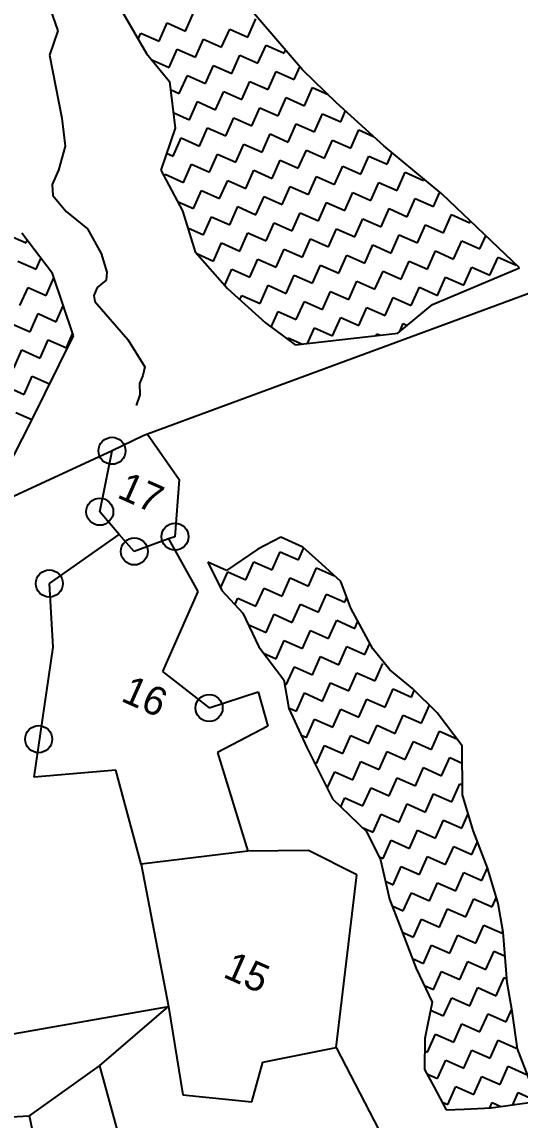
# Model space of a CAD drawing. Header units: metres. Extents: x 279553 to 281500, y 2029848 to 2031565.
# Drawn here: x 280711.2 to 280869.7, y 2030928 to 2031277.1 of the extents above; entities that cross this region are included whole.
import ezdxf
from ezdxf.enums import TextEntityAlignment as Align

# ---------------------------------------------------------------- set-up
doc = ezdxf.new("R2010")
doc.units = ezdxf.units.M
doc.header["$MEASUREMENT"] = 0
for name, color, linetype in [('LINE_WATER', 4, 'Continuous'), ('POLY_HATCH', 12, 'Continuous'), ('POLY_PARCEL', 6, 'Continuous'), ('TEXT_PARCEL', 7, 'Continuous')]:
    doc.layers.add(name, color=color, linetype=linetype)
doc.styles.add('TEXT_MAP', font='', dxfattribs={"height": 2.5})
doc.styles.get('TEXT_MAP').set_extended_font_data('Kruti Dev 050')

msp = doc.modelspace()

# ---------------------------------------------------------------- linework, layer by layer
for centre in [(280739.89, 2031140.73), (280735.98, 2031121.35), (280759.89, 2031113.43), (280746.96, 2031108.74), (280719.95, 2031098.54), (280770.75, 2031058.97), (280716.54, 2031049.06)]:
    msp.add_circle(centre, 4.3)
at = {"layer": 'LINE_WATER'}
for p, q in [((280720.2, 2031281.25), (280722.6, 2031274.24)), ((280722.6, 2031274.24), (280721.38, 2031270.54)), ((280721.38, 2031270.54), (280720.01, 2031266.48)), ((280720.01, 2031266.48), (280723.87, 2031246.52)), ((280723.87, 2031246.52), (280724.98, 2031237.54)), ((280724.98, 2031237.54), (280722.89, 2031229.98)), ((280722.89, 2031229.98), (280720.85, 2031225.37)), ((280720.85, 2031225.37), (280721.01, 2031221.91)), ((280721.01, 2031221.91), (280725.25, 2031216.79)), ((280725.25, 2031216.79), (280732.11, 2031211.34)), ((280732.11, 2031211.34), (280736.39, 2031203.46)), ((280736.39, 2031203.46), (280738.25, 2031197.55)), ((280738.25, 2031197.55), (280738, 2031194.96)), ((280738, 2031194.96), (280735.17, 2031192.63)), ((280735.17, 2031192.63), (280734.06, 2031190.13)), ((280734.06, 2031190.13), (280734.39, 2031188.19)), ((280734.39, 2031188.19), (280744.87, 2031176.06)), ((280744.87, 2031176.06), (280750.29, 2031167.37)), ((280750.29, 2031167.37), (280749.68, 2031164.65)), ((280749.68, 2031164.65), (280748.57, 2031162.15)), ((280748.57, 2031162.15), (280748.73, 2031158.48)), ((280748.73, 2031158.48), (280747.54, 2031155.12))]:
    msp.add_line(p, q, dxfattribs=at)
at = {"layer": 'POLY_HATCH'}
for p, q in [((280742.07, 2031282.15), (280750.81, 2031267.03)), ((280800.48, 2031261.82), (280782.88, 2031282.28)), ((280750.81, 2031267.03), (280758.12, 2031258.17)), ((280811.31, 2031251.39), (280800.48, 2031261.82)), ((280758.12, 2031258.17), (280759.95, 2031243.32)), ((280826.3, 2031237.71), (280811.31, 2031251.39)), ((280759.95, 2031243.32), (280755.39, 2031229.89)), ((280844.82, 2031222.46), (280826.3, 2031237.71)), ((280755.39, 2031229.89), (280762.3, 2031216.99)), ((280869.47, 2031198.87), (280844.82, 2031222.46)), ((280762.3, 2031216.99), (280766.35, 2031203.96)), ((280720.92, 2031197.1), (280711.14, 2031209.87)), ((280766.35, 2031203.96), (280776.65, 2031192.36)), ((280727.58, 2031177.29), (280720.92, 2031197.1)), ((280841.83, 2031187.27), (280869.47, 2031198.87)), ((280776.65, 2031192.36), (280788.65, 2031181.41)), ((280830.75, 2031178.15), (280841.83, 2031187.27)), ((280788.65, 2031181.41), (280798.17, 2031174.38)), ((280713.9, 2031149.66), (280727.58, 2031177.29)), ((280798.17, 2031174.38), (280830.75, 2031178.15)), ((280703.35, 2031129.07), (280713.9, 2031149.66)), ((280793.57, 2031113.24), (280786.27, 2031109.46)), ((280800.61, 2031110.11), (280793.57, 2031113.24)), ((280786.27, 2031109.46), (280776.24, 2031102.69)), ((280806.61, 2031104.64), (280800.61, 2031110.11)), ((280770.37, 2031105.29), (280774.81, 2031096.3)), ((280776.24, 2031102.69), (280770.37, 2031105.29)), ((280812.61, 2031099.16), (280806.61, 2031104.64)), ((280815.87, 2031090.69), (280812.61, 2031099.16)), ((280774.81, 2031096.3), (280781.46, 2031089.13)), ((280781.46, 2031089.13), (280786.55, 2031078.45)), ((280822.79, 2031077.79), (280815.87, 2031090.69)), ((280786.55, 2031078.45), (280794.5, 2031067.89)), ((280828.26, 2031071.14), (280822.79, 2031077.79)), ((280835.44, 2031065.15), (280828.26, 2031071.14)), ((280794.5, 2031067.89), (280796.07, 2031058.77)), ((280843.26, 2031057.46), (280835.44, 2031065.15)), ((280796.07, 2031058.77), (280801.81, 2031046.39)), ((280851.22, 2031046.9), (280843.26, 2031057.46)), ((280801.81, 2031046.39), (280810.03, 2031030.1)), ((280851.35, 2031031.4), (280851.22, 2031046.9)), ((280810.03, 2031030.1), (280820.85, 2031019.67)), ((280854.75, 2031020.06), (280851.35, 2031031.4)), ((280820.85, 2031019.67), (280825.29, 2031010.68)), ((280859.31, 2031008.2), (280854.75, 2031020.06)), ((280825.29, 2031010.68), (280828.16, 2030998.17)), ((280862.7, 2030996.86), (280859.31, 2031008.2)), ((280828.16, 2030998.17), (280831.42, 2030989.7)), ((280864.27, 2030987.74), (280862.7, 2030996.86)), ((280831.42, 2030989.7), (280836.64, 2030976.15)), ((280865.58, 2030971.71), (280864.27, 2030987.74)), ((280836.64, 2030976.15), (280841.73, 2030965.46)), ((280867.15, 2030962.59), (280865.58, 2030971.71)), ((280841.73, 2030965.46), (280839.38, 2030953.86)), ((280868.85, 2030950.6), (280867.15, 2030962.59)), ((280839.38, 2030953.86), (280839.26, 2030944.09)), ((280872.76, 2030940.44), (280868.85, 2030950.6)), ((280839.26, 2030944.09), (280842.39, 2030938.48)), ((280842.39, 2030938.48), (280846.17, 2030931.19)), ((280846.17, 2030931.19), (280851.91, 2030931.45)), ((280851.91, 2030931.45), (280860.51, 2030931.84)), ((280860.51, 2030931.84), (280872.5, 2030933.53))]:
    msp.add_line(p, q, dxfattribs=at)
at = {"layer": 'POLY_HATCH', "linetype": 'Continuous'}
for p, q in [((280763.2, 2031274.17), (280765.76, 2031279.94)), ((280783.09, 2031272.25), (280785.65, 2031278.02)), ((280748.2, 2031271.55), (280749.08, 2031273.53)), ((280749.08, 2031273.53), (280754.86, 2031270.96)), ((280754.86, 2031270.96), (280757.42, 2031276.73)), ((280757.42, 2031276.73), (280763.2, 2031274.17)), ((280774.75, 2031269.04), (280777.31, 2031274.81)), ((280777.31, 2031274.81), (280783.09, 2031272.25)), ((280766.41, 2031265.83), (280768.97, 2031271.6)), ((280768.97, 2031271.6), (280774.75, 2031269.04)), ((280758.07, 2031262.62), (280760.63, 2031268.39)), ((280760.63, 2031268.39), (280766.41, 2031265.83)), ((280777.96, 2031260.7), (280780.52, 2031266.47)), ((280780.52, 2031266.47), (280786.3, 2031263.91)), ((280786.3, 2031263.91), (280788.86, 2031269.68)), ((280788.86, 2031269.68), (280794.64, 2031267.12)), ((280794.64, 2031267.12), (280795.07, 2031268.1)), ((280752.36, 2031265.16), (280758.07, 2031262.62)), ((280769.62, 2031257.49), (280772.18, 2031263.26)), ((280772.18, 2031263.26), (280777.96, 2031260.7)), ((280761.28, 2031254.28), (280763.84, 2031260.05)), ((280763.84, 2031260.05), (280769.62, 2031257.49)), ((280789.5, 2031255.57), (280792.07, 2031261.34)), ((280792.07, 2031261.34), (280797.84, 2031258.78)), ((280797.84, 2031258.78), (280799.63, 2031262.8)), ((280781.16, 2031252.36), (280783.73, 2031258.13)), ((280783.73, 2031258.13), (280789.5, 2031255.57)), ((280801.05, 2031250.44), (280803.62, 2031256.21)), ((280803.62, 2031256.21), (280808.6, 2031254)), ((280758.44, 2031255.54), (280761.28, 2031254.28)), ((280772.82, 2031249.15), (280775.39, 2031254.92)), ((280775.39, 2031254.92), (280781.16, 2031252.36)), ((280792.71, 2031247.23), (280795.28, 2031253)), ((280795.28, 2031253), (280801.05, 2031250.44)), ((280764.48, 2031245.94), (280767.05, 2031251.72)), ((280767.05, 2031251.72), (280772.82, 2031249.15)), ((280784.37, 2031244.02), (280786.94, 2031249.79)), ((280786.94, 2031249.79), (280792.71, 2031247.23)), ((280759.34, 2031248.23), (280764.48, 2031245.94)), ((280776.03, 2031240.81), (280778.6, 2031246.58)), ((280778.6, 2031246.58), (280784.37, 2031244.02)), ((280804.26, 2031242.1), (280806.83, 2031247.87)), ((280806.83, 2031247.87), (280812.6, 2031245.3)), ((280812.6, 2031245.3), (280814.15, 2031248.79)), ((280767.69, 2031237.6), (280770.26, 2031243.38)), ((280770.26, 2031243.38), (280776.03, 2031240.81)), ((280795.92, 2031238.89), (280798.49, 2031244.66)), ((280798.49, 2031244.66), (280804.26, 2031242.1)), ((280815.81, 2031236.96), (280818.38, 2031242.74)), ((280818.38, 2031242.74), (280823.08, 2031240.65)), ((280759.35, 2031234.39), (280761.92, 2031240.17)), ((280761.92, 2031240.17), (280767.69, 2031237.6)), ((280787.58, 2031235.68), (280790.15, 2031241.45)), ((280790.15, 2031241.45), (280795.92, 2031238.89)), ((280807.47, 2031233.76), (280810.04, 2031239.53)), ((280810.04, 2031239.53), (280815.81, 2031236.96)), ((280757.23, 2031235.33), (280759.35, 2031234.39)), ((280770.9, 2031229.26), (280773.47, 2031235.04)), ((280773.47, 2031235.04), (280779.24, 2031232.47)), ((280779.24, 2031232.47), (280781.81, 2031238.24)), ((280781.81, 2031238.24), (280787.58, 2031235.68)), ((280799.13, 2031230.55), (280801.7, 2031236.32)), ((280801.7, 2031236.32), (280807.47, 2031233.76)), ((280827.36, 2031231.83), (280828.99, 2031235.5)), ((280762.56, 2031226.05), (280765.13, 2031231.83)), ((280765.13, 2031231.83), (280770.9, 2031229.26)), ((280790.79, 2031227.34), (280793.36, 2031233.11)), ((280793.36, 2031233.11), (280799.13, 2031230.55)), ((280819.02, 2031228.62), (280821.58, 2031234.4)), ((280821.58, 2031234.4), (280827.36, 2031231.83)), ((280756.46, 2031227.89), (280756.79, 2031228.62)), ((280756.79, 2031228.62), (280762.56, 2031226.05)), ((280782.45, 2031224.13), (280785.02, 2031229.9)), ((280785.02, 2031229.9), (280790.79, 2031227.34)), ((280802.34, 2031222.21), (280804.91, 2031227.98)), ((280804.91, 2031227.98), (280810.68, 2031225.42)), ((280810.68, 2031225.42), (280813.24, 2031231.19)), ((280813.24, 2031231.19), (280819.02, 2031228.62)), ((280830.57, 2031223.49), (280833.13, 2031229.27)), ((280833.13, 2031229.27), (280838.91, 2031226.7)), ((280774.11, 2031220.92), (280776.68, 2031226.7)), ((280776.68, 2031226.7), (280782.45, 2031224.13)), ((280794, 2031219), (280796.57, 2031224.77)), ((280796.57, 2031224.77), (280802.34, 2031222.21)), ((280822.23, 2031220.28), (280824.79, 2031226.06)), ((280824.79, 2031226.06), (280830.57, 2031223.49)), ((280838.91, 2031226.7), (280839.11, 2031227.16)), ((280765.77, 2031217.71), (280768.34, 2031223.49)), ((280768.34, 2031223.49), (280774.11, 2031220.92)), ((280785.66, 2031215.79), (280788.23, 2031221.56)), ((280788.23, 2031221.56), (280794, 2031219)), ((280813.89, 2031217.08), (280816.45, 2031222.85)), ((280816.45, 2031222.85), (280822.23, 2031220.28)), ((280833.78, 2031215.15), (280836.34, 2031220.93)), ((280836.34, 2031220.93), (280842.12, 2031218.36)), ((280842.12, 2031218.36), (280844.17, 2031222.99)), ((280760.71, 2031219.96), (280765.77, 2031217.71)), ((280777.32, 2031212.58), (280779.89, 2031218.36)), ((280779.89, 2031218.36), (280785.66, 2031215.79)), ((280805.55, 2031213.87), (280808.11, 2031219.64)), ((280808.11, 2031219.64), (280813.89, 2031217.08)), ((280825.44, 2031211.94), (280828, 2031217.72)), ((280828, 2031217.72), (280833.78, 2031215.15)), ((280768.98, 2031209.37), (280771.55, 2031215.15)), ((280771.55, 2031215.15), (280777.32, 2031212.58)), ((280797.21, 2031210.66), (280799.77, 2031216.43)), ((280799.77, 2031216.43), (280805.55, 2031213.87)), ((280817.1, 2031208.74), (280819.66, 2031214.51)), ((280819.66, 2031214.51), (280825.44, 2031211.94)), ((280845.33, 2031210.02), (280847.89, 2031215.8)), ((280847.89, 2031215.8), (280853.67, 2031213.23)), ((280763.98, 2031211.6), (280768.98, 2031209.37)), ((280788.87, 2031207.45), (280791.43, 2031213.22)), ((280791.43, 2031213.22), (280797.21, 2031210.66)), ((280808.76, 2031205.53), (280811.32, 2031211.3)), ((280811.32, 2031211.3), (280817.1, 2031208.74)), ((280836.99, 2031206.81), (280839.55, 2031212.59)), ((280839.55, 2031212.59), (280845.33, 2031210.02)), ((280853.67, 2031213.23), (280853.9, 2031213.76)), ((280706.75, 2031209.37), (280712.52, 2031206.8)), ((280712.52, 2031206.8), (280712.88, 2031207.6)), ((280780.53, 2031204.24), (280783.09, 2031210.02)), ((280783.09, 2031210.02), (280788.87, 2031207.45)), ((280800.42, 2031202.32), (280802.98, 2031208.09)), ((280802.98, 2031208.09), (280808.76, 2031205.53)), ((280828.65, 2031203.6), (280831.21, 2031209.38)), ((280831.21, 2031209.38), (280836.99, 2031206.81)), ((280848.53, 2031201.68), (280851.1, 2031207.46)), ((280851.1, 2031207.46), (280856.87, 2031204.89)), ((280856.87, 2031204.89), (280858.75, 2031209.12)), ((280772.19, 2031201.03), (280774.75, 2031206.81)), ((280774.75, 2031206.81), (280780.53, 2031204.24)), ((280792.08, 2031199.11), (280794.64, 2031204.88)), ((280794.64, 2031204.88), (280800.42, 2031202.32)), ((280820.31, 2031200.4), (280822.87, 2031206.17)), ((280822.87, 2031206.17), (280828.65, 2031203.6)), ((280840.19, 2031198.47), (280842.76, 2031204.25)), ((280842.76, 2031204.25), (280848.53, 2031201.68)), ((280709.96, 2031201.03), (280715.73, 2031198.46)), ((280715.73, 2031198.46), (280717.25, 2031201.89)), ((280766.84, 2031203.41), (280772.19, 2031201.03)), ((280783.74, 2031195.9), (280786.3, 2031201.68)), ((280786.3, 2031201.68), (280792.08, 2031199.11)), ((280811.97, 2031197.19), (280814.53, 2031202.96)), ((280814.53, 2031202.96), (280820.31, 2031200.4)), ((280831.85, 2031195.27), (280834.42, 2031201.04)), ((280834.42, 2031201.04), (280840.19, 2031198.47)), ((280860.08, 2031196.55), (280862.65, 2031202.33)), ((280862.65, 2031202.33), (280868.42, 2031199.76)), ((280775.72, 2031193.41), (280777.96, 2031198.47)), ((280777.96, 2031198.47), (280783.74, 2031195.9)), ((280795.29, 2031190.77), (280797.85, 2031196.54)), ((280797.85, 2031196.54), (280803.63, 2031193.98)), ((280803.63, 2031193.98), (280806.19, 2031199.75)), ((280806.19, 2031199.75), (280811.97, 2031197.19)), ((280823.51, 2031192.06), (280826.08, 2031197.83)), ((280826.08, 2031197.83), (280831.85, 2031195.27)), ((280851.74, 2031193.34), (280854.31, 2031199.12)), ((280854.31, 2031199.12), (280860.08, 2031196.55)), ((280868.42, 2031199.76), (280868.46, 2031199.84)), ((280718.94, 2031190.12), (280721.4, 2031195.67)), ((280786.95, 2031187.56), (280789.51, 2031193.34)), ((280789.51, 2031193.34), (280795.29, 2031190.77)), ((280815.17, 2031188.85), (280817.74, 2031194.62)), ((280817.74, 2031194.62), (280823.51, 2031192.06)), ((280843.4, 2031190.13), (280845.97, 2031195.91)), ((280845.97, 2031195.91), (280851.74, 2031193.34)), ((280710.6, 2031186.91), (280713.17, 2031192.69)), ((280713.17, 2031192.69), (280718.94, 2031190.12)), ((280780.57, 2031188.78), (280781.17, 2031190.13)), ((280781.17, 2031190.13), (280786.95, 2031187.56)), ((280806.83, 2031185.64), (280809.4, 2031191.41)), ((280809.4, 2031191.41), (280815.17, 2031188.85)), ((280835.06, 2031186.93), (280837.63, 2031192.7)), ((280837.63, 2031192.7), (280843.4, 2031190.13)), ((280722.15, 2031181.78), (280724.38, 2031186.8)), ((280798.49, 2031182.43), (280801.06, 2031188.2)), ((280801.06, 2031188.2), (280806.83, 2031185.64)), ((280818.38, 2031180.51), (280820.95, 2031186.28)), ((280820.95, 2031186.28), (280826.72, 2031183.72)), ((280826.72, 2031183.72), (280829.29, 2031189.49)), ((280829.29, 2031189.49), (280835.06, 2031186.93)), ((280713.81, 2031178.57), (280716.37, 2031184.35)), ((280716.37, 2031184.35), (280722.15, 2031181.78)), ((280790.52, 2031180.03), (280792.72, 2031185)), ((280792.72, 2031185), (280798.49, 2031182.43)), ((280810.04, 2031177.3), (280812.61, 2031183.07)), ((280812.61, 2031183.07), (280818.38, 2031180.51)), ((280708.03, 2031181.14), (280713.81, 2031178.57)), ((280802.03, 2031174.82), (280804.27, 2031179.86)), ((280804.27, 2031179.86), (280810.04, 2031177.3)), ((280831.4, 2031178.69), (280832.5, 2031181.15)), ((280832.5, 2031181.15), (280833.73, 2031180.6)), ((280717.02, 2031170.23), (280719.58, 2031176.01)), ((280719.58, 2031176.01), (280725.36, 2031173.44)), ((280725.36, 2031173.44), (280727.36, 2031177.94)), ((280795.72, 2031176.18), (280795.93, 2031176.66)), ((280795.93, 2031176.66), (280800.46, 2031174.64)), ((280823.9, 2031177.36), (280824.16, 2031177.94)), ((280824.16, 2031177.94), (280825.15, 2031177.5)), ((280708.68, 2031167.02), (280711.24, 2031172.8)), ((280711.24, 2031172.8), (280717.02, 2031170.23)), ((280722.59, 2031167.22), (280722.79, 2031167.67)), ((280722.79, 2031167.67), (280722.81, 2031167.66)), ((280711.89, 2031158.68), (280714.45, 2031164.46)), ((280714.45, 2031164.46), (280720, 2031161.99)), ((280706.11, 2031161.25), (280711.89, 2031158.68)), ((280709.32, 2031152.91), (280714.39, 2031150.66)), ((280799.14, 2031106.08), (280800.84, 2031109.9)), ((280790.8, 2031102.88), (280793.37, 2031108.65)), ((280793.37, 2031108.65), (280799.14, 2031106.08)), ((280774.41, 2031097.1), (280776.69, 2031102.23)), ((280776.69, 2031102.23), (280782.46, 2031099.67)), ((280782.46, 2031099.67), (280785.03, 2031105.44)), ((280785.03, 2031105.44), (280790.8, 2031102.88)), ((280802.35, 2031097.74), (280804.92, 2031103.52)), ((280804.92, 2031103.52), (280810.61, 2031100.99)), ((280794.01, 2031094.54), (280796.58, 2031100.31)), ((280796.58, 2031100.31), (280802.35, 2031097.74)), ((280785.67, 2031091.33), (280788.24, 2031097.1)), ((280788.24, 2031097.1), (280794.01, 2031094.54)), ((280778.97, 2031091.81), (280779.9, 2031093.89)), ((280779.9, 2031093.89), (280785.67, 2031091.33)), ((280797.22, 2031086.2), (280799.79, 2031091.97)), ((280799.79, 2031091.97), (280805.56, 2031089.4)), ((280805.56, 2031089.4), (280808.13, 2031095.18)), ((280808.13, 2031095.18), (280813.9, 2031092.61)), ((280813.9, 2031092.61), (280814.56, 2031094.1)), ((280788.88, 2031082.99), (280791.45, 2031088.76)), ((280791.45, 2031088.76), (280797.22, 2031086.2)), ((280783.18, 2031085.52), (280788.88, 2031082.99)), ((280808.77, 2031081.06), (280811.34, 2031086.84)), ((280811.34, 2031086.84), (280817.11, 2031084.27)), ((280817.11, 2031084.27), (280818.11, 2031086.52)), ((280800.43, 2031077.86), (280803, 2031083.63)), ((280803, 2031083.63), (280808.77, 2031081.06)), ((280792.09, 2031074.65), (280794.66, 2031080.42)), ((280794.66, 2031080.42), (280800.43, 2031077.86)), ((280811.98, 2031072.72), (280814.55, 2031078.5)), ((280814.55, 2031078.5), (280820.32, 2031075.93)), ((280820.32, 2031075.93), (280821.89, 2031079.47)), ((280788.06, 2031076.44), (280792.09, 2031074.65)), ((280803.64, 2031069.52), (280806.21, 2031075.29)), ((280806.21, 2031075.29), (280811.98, 2031072.72)), ((280795.3, 2031066.31), (280797.87, 2031072.08)), ((280797.87, 2031072.08), (280803.64, 2031069.52)), ((280823.53, 2031067.59), (280825.96, 2031073.07)), ((280815.19, 2031064.38), (280817.75, 2031070.16)), ((280817.75, 2031070.16), (280823.53, 2031067.59)), ((280794.73, 2031066.56), (280795.3, 2031066.31)), ((280806.85, 2031061.18), (280809.41, 2031066.95)), ((280809.41, 2031066.95), (280815.19, 2031064.38)), ((280826.74, 2031059.25), (280829.3, 2031065.03)), ((280829.3, 2031065.03), (280835.08, 2031062.46)), ((280835.08, 2031062.46), (280836.02, 2031064.58)), ((280798.51, 2031057.97), (280801.07, 2031063.74)), ((280801.07, 2031063.74), (280806.85, 2031061.18)), ((280818.4, 2031056.05), (280820.96, 2031061.82)), ((280820.96, 2031061.82), (280826.74, 2031059.25)), ((280796.02, 2031059.07), (280798.51, 2031057.97)), ((280810.06, 2031052.84), (280812.62, 2031058.61)), ((280812.62, 2031058.61), (280818.4, 2031056.05)), ((280838.29, 2031054.12), (280840.83, 2031059.85)), ((280801.72, 2031049.63), (280804.28, 2031055.4)), ((280804.28, 2031055.4), (280810.06, 2031052.84)), ((280821.61, 2031047.71), (280824.17, 2031053.48)), ((280824.17, 2031053.48), (280829.95, 2031050.91)), ((280829.95, 2031050.91), (280832.51, 2031056.69)), ((280832.51, 2031056.69), (280838.29, 2031054.12)), ((280799.94, 2031050.42), (280801.72, 2031049.63)), ((280813.27, 2031044.5), (280815.83, 2031050.27)), ((280815.83, 2031050.27), (280821.61, 2031047.71)), ((280841.49, 2031045.78), (280844.06, 2031051.56)), ((280844.06, 2031051.56), (280849.55, 2031049.12)), ((280804.93, 2031041.29), (280807.49, 2031047.06)), ((280807.49, 2031047.06), (280813.27, 2031044.5)), ((280833.15, 2031042.57), (280835.72, 2031048.35)), ((280835.72, 2031048.35), (280841.49, 2031045.78)), ((280824.81, 2031039.37), (280827.38, 2031045.14)), ((280827.38, 2031045.14), (280833.15, 2031042.57)), ((280844.7, 2031037.44), (280847.27, 2031043.22)), ((280847.27, 2031043.22), (280851.26, 2031041.44)), ((280804.22, 2031041.6), (280804.93, 2031041.29)), ((280816.47, 2031036.16), (280819.04, 2031041.93)), ((280819.04, 2031041.93), (280824.81, 2031039.37)), ((280836.36, 2031034.23), (280838.93, 2031040.01)), ((280838.93, 2031040.01), (280844.7, 2031037.44)), ((280808.35, 2031033.43), (280810.7, 2031038.72)), ((280810.7, 2031038.72), (280816.47, 2031036.16)), ((280828.02, 2031031.03), (280830.59, 2031036.8)), ((280830.59, 2031036.8), (280836.36, 2031034.23)), ((280819.68, 2031027.82), (280822.25, 2031033.59)), ((280822.25, 2031033.59), (280828.02, 2031031.03)), ((280847.91, 2031029.1), (280850.48, 2031034.88)), ((280850.48, 2031034.88), (280851.32, 2031034.5)), ((280812.66, 2031027.56), (280813.91, 2031030.38)), ((280813.91, 2031030.38), (280819.68, 2031027.82)), ((280839.57, 2031025.89), (280842.14, 2031031.67)), ((280842.14, 2031031.67), (280847.91, 2031029.1)), ((280831.23, 2031022.69), (280833.8, 2031028.46)), ((280833.8, 2031028.46), (280839.57, 2031025.89)), ((280822.89, 2031019.48), (280825.46, 2031025.25)), ((280825.46, 2031025.25), (280831.23, 2031022.69)), ((280842.78, 2031017.55), (280845.35, 2031023.33)), ((280845.35, 2031023.33), (280851.12, 2031020.76)), ((280851.12, 2031020.76), (280853.16, 2031025.35)), ((280819.48, 2031020.99), (280822.89, 2031019.48)), ((280834.44, 2031014.35), (280837.01, 2031020.12)), ((280837.01, 2031020.12), (280842.78, 2031017.55)), ((280826.1, 2031011.14), (280828.67, 2031016.91)), ((280828.67, 2031016.91), (280834.44, 2031014.35)), ((280845.99, 2031009.21), (280848.55, 2031014.99)), ((280848.55, 2031014.99), (280854.33, 2031012.42)), ((280854.33, 2031012.42), (280856.13, 2031016.47)), ((280824.77, 2031011.73), (280826.1, 2031011.14)), ((280837.65, 2031006.01), (280840.21, 2031011.78)), ((280840.21, 2031011.78), (280845.99, 2031009.21)), ((280829.31, 2031002.8), (280831.87, 2031008.57)), ((280831.87, 2031008.57), (280837.65, 2031006.01)), ((280857.54, 2031004.08), (280859.33, 2031008.13)), ((280849.2, 2031000.87), (280851.76, 2031006.65)), ((280851.76, 2031006.65), (280857.54, 2031004.08)), ((280826.84, 2031003.89), (280829.31, 2031002.8)), ((280840.86, 2030997.67), (280843.42, 2031003.44)), ((280843.42, 2031003.44), (280849.2, 2031000.87)), ((280832.52, 2030994.46), (280835.08, 2031000.23)), ((280835.08, 2031000.23), (280840.86, 2030997.67)), ((280852.41, 2030992.53), (280854.97, 2030998.31)), ((280854.97, 2030998.31), (280860.75, 2030995.74)), ((280860.75, 2030995.74), (280862.12, 2030998.83)), ((280828.98, 2030996.03), (280832.52, 2030994.46)), ((280844.07, 2030989.33), (280846.63, 2030995.1)), ((280846.63, 2030995.1), (280852.41, 2030992.53)), ((280835.73, 2030986.12), (280838.29, 2030991.89)), ((280838.29, 2030991.89), (280844.07, 2030989.33)), ((280832.19, 2030987.69), (280835.73, 2030986.12)), ((280855.62, 2030984.19), (280858.18, 2030989.97)), ((280858.18, 2030989.97), (280863.96, 2030987.4)), ((280863.96, 2030987.4), (280864.23, 2030988.01)), ((280838.94, 2030977.78), (280841.5, 2030983.55)), ((280841.5, 2030983.55), (280847.28, 2030980.99)), ((280847.28, 2030980.99), (280849.84, 2030986.76)), ((280849.84, 2030986.76), (280855.62, 2030984.19)), ((280858.82, 2030975.85), (280861.39, 2030981.63)), ((280861.39, 2030981.63), (280864.9, 2030980.07)), ((280835.41, 2030979.34), (280838.94, 2030977.78)), ((280850.48, 2030972.65), (280853.05, 2030978.42)), ((280853.05, 2030978.42), (280858.82, 2030975.85)), ((280842.14, 2030969.44), (280844.71, 2030975.21)), ((280844.71, 2030975.21), (280850.48, 2030972.65)), ((280862.03, 2030967.51), (280864.6, 2030973.29)), ((280864.6, 2030973.29), (280865.48, 2030972.9)), ((280839.21, 2030970.74), (280842.14, 2030969.44)), ((280853.69, 2030964.31), (280856.26, 2030970.08)), ((280856.26, 2030970.08), (280862.03, 2030967.51)), ((280845.35, 2030961.1), (280847.92, 2030966.87)), ((280847.92, 2030966.87), (280853.69, 2030964.31)), ((280841.22, 2030962.93), (280845.35, 2030961.1)), ((280865.24, 2030959.17), (280867.04, 2030963.22)), ((280856.9, 2030955.97), (280859.47, 2030961.74)), ((280859.47, 2030961.74), (280865.24, 2030959.17)), ((280848.56, 2030952.76), (280851.13, 2030958.53)), ((280851.13, 2030958.53), (280856.9, 2030955.97)), ((280840.22, 2030949.55), (280842.79, 2030955.32)), ((280842.79, 2030955.32), (280848.56, 2030952.76)), ((280860.11, 2030947.63), (280862.68, 2030953.4)), ((280862.68, 2030953.4), (280868.45, 2030950.83)), ((280839.33, 2030949.94), (280840.22, 2030949.55)), ((280851.77, 2030944.42), (280854.34, 2030950.19)), ((280854.34, 2030950.19), (280860.11, 2030947.63)), ((280868.45, 2030950.83), (280868.73, 2030951.46)), ((280843.43, 2030941.21), (280846, 2030946.98)), ((280846, 2030946.98), (280851.77, 2030944.42)), ((280840.02, 2030942.72), (280843.43, 2030941.21)), ((280854.98, 2030936.08), (280857.54, 2030941.85)), ((280857.54, 2030941.85), (280863.32, 2030939.29)), ((280863.32, 2030939.29), (280865.88, 2030945.06)), ((280865.88, 2030945.06), (280871.66, 2030942.49)), ((280846.64, 2030932.87), (280849.2, 2030938.64)), ((280849.2, 2030938.64), (280854.98, 2030936.08)), ((280867.35, 2030932.8), (280869.09, 2030936.72)), ((280869.09, 2030936.72), (280872.56, 2030935.18)), ((280845.16, 2030933.53), (280846.64, 2030932.87)), ((280860, 2030931.81), (280860.75, 2030933.51)), ((280860.75, 2030933.51), (280863.56, 2030932.27))]:
    msp.add_line(p, q, dxfattribs=at)
at = {"layer": 'POLY_PARCEL'}
for p, q in [((280874.51, 2031191.51), (280843.15, 2031179.94)), ((280843.15, 2031179.94), (280751.13, 2031145.99)), ((280749.81, 2031145.5), (280739.89, 2031140.73)), ((280751.13, 2031145.99), (280749.81, 2031145.5)), ((280751.13, 2031145.99), (280761.28, 2031131.58)), ((280739.89, 2031140.73), (280428.73, 2030996.51)), ((280735.98, 2031121.35), (280739.89, 2031140.73)), ((280761.28, 2031131.58), (280759.89, 2031113.43)), ((280742.17, 2031114.1), (280735.98, 2031121.35)), ((280719.95, 2031098.54), (280742.17, 2031114.1)), ((280746.96, 2031108.74), (280742.17, 2031114.1)), ((280759.89, 2031113.43), (280757.88, 2031112.7)), ((280757.88, 2031112.7), (280746.96, 2031108.74)), ((280757.88, 2031112.7), (280767.18, 2031096.01)), ((280721.14, 2031078.31), (280719.95, 2031098.54)), ((280767.18, 2031096.01), (280755.88, 2031070.58)), ((280715.08, 2031036.99), (280721.14, 2031078.31)), ((280755.88, 2031070.58), (280770.75, 2031058.97)), ((280770.75, 2031058.97), (280786.39, 2031064.12)), ((280786.39, 2031064.12), (280789.45, 2031053.16)), ((280789.45, 2031053.16), (280773.38, 2031044.87)), ((280773.38, 2031044.87), (280783.08, 2031013.45)), ((280741.1, 2031039.2), (280715.08, 2031036.99)), ((280749.12, 2031009.36), (280741.1, 2031039.2)), ((280783.08, 2031013.45), (280749.12, 2031009.36)), ((280802.36, 2031013.65), (280783.08, 2031013.45)), ((280817.73, 2031005.98), (280802.36, 2031013.65)), ((280749.12, 2031009.36), (280757.88, 2030964.12)), ((280811.2, 2030951.03), (280817.73, 2031005.98)), ((280674.87, 2030949.46), (280757.88, 2030964.12)), ((280735.88, 2030945.17), (280757.88, 2030964.12)), ((280757.88, 2030964.12), (280762.38, 2030936.02)), ((280787.85, 2030946.39), (280811.2, 2030951.03)), ((280811.2, 2030951.03), (280826.28, 2030921.75)), ((280713.62, 2030929.3), (280735.88, 2030945.17)), ((280735.88, 2030945.17), (280750.06, 2030893.92)), ((280784.33, 2030933.78), (280787.85, 2030946.39)), ((280762.38, 2030936.02), (280784.33, 2030933.78)), ((280707.66, 2030929.03), (280713.62, 2030929.3)), ((280732.77, 2030839.05), (280713.62, 2030929.3))]:
    msp.add_line(p, q, dxfattribs=at)

# ---------------------------------------------------------------- texts
at = {"layer": 'TEXT_PARCEL', "style": 'TEXT_MAP'}
for s, p in [('17', (280749.15, 2031127.44)), ('16', (280750.39, 2031062.75)), ('15', (280782.84, 2030974.93))]:
    msp.add_text(s, height=9.099, rotation=336.0439, dxfattribs=at).set_placement(p, align=Align.MIDDLE)

doc.saveas('drawing.dxf')
